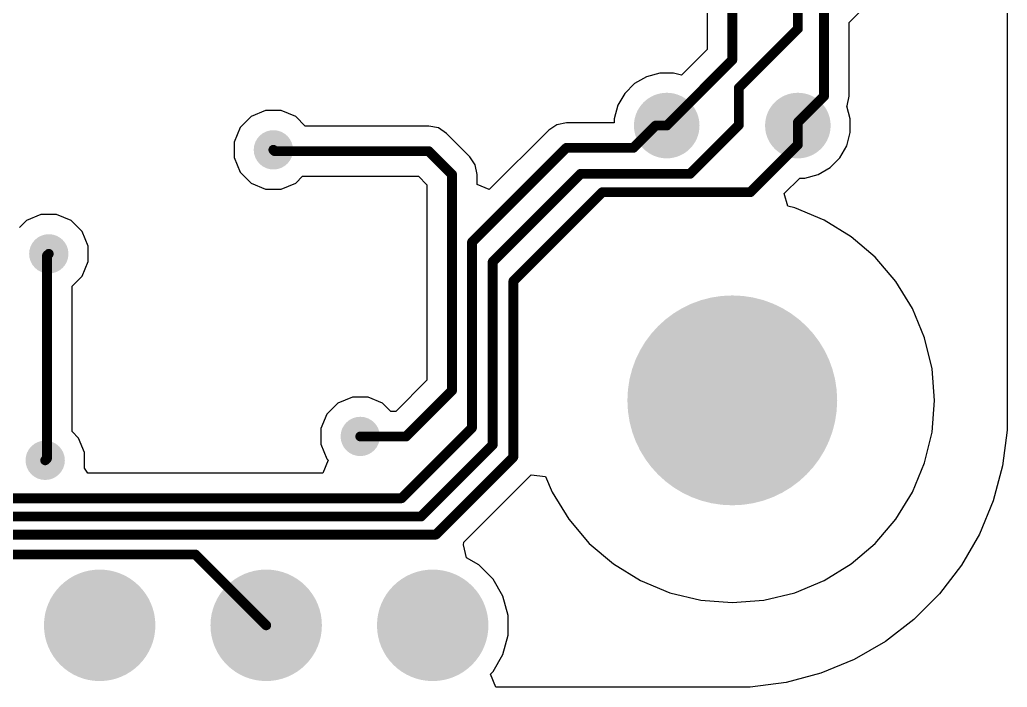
# Model space of a CAD drawing. Header units: inches. Extents: x 0.3 to 40.7, y 0.3 to 25.1.
# Drawn here: x 25.63 to 40.69, y 0.31 to 10.48 of the extents above; entities that cross this region are included whole.
import ezdxf

# ---------------------------------------------------------------- set-up
doc = ezdxf.new("R2010")
doc.units = ezdxf.units.IN
for name, color, linetype in [('BOTTOM', 5, 'Continuous'), ('Pad Holes', 156, 'Continuous'), ('Via Holes', 16, 'Continuous')]:
    doc.layers.add(name, color=color, linetype=linetype)

# ---------------------------------------------------------------- blocks, each defined once
blk = doc.blocks.new('TP_1_00MM_B_3485')
at = {"layer": 'BOTTOM'}
h = blk.add_hatch(color=5, dxfattribs=at)
edge = h.paths.add_edge_path()
edge.add_arc((0, 0), 0.5, 0, 360)
blk = doc.blocks.new('TP_1_00MM_B_3492')
at = {"layer": 'BOTTOM'}
h = blk.add_hatch(color=5, dxfattribs=at)
edge = h.paths.add_edge_path()
edge.add_arc((0, 0), 0.5, 0, 360)
blk = doc.blocks.new('PIN_HEADER_2_54___VERT__1_10POS_3520')
at = {"layer": 'BOTTOM'}
h = blk.add_hatch(color=5, dxfattribs=at)
edge = h.paths.add_edge_path()
edge.add_arc((6.35, 0), 0.85, 0, 360)
h = blk.add_hatch(color=5, dxfattribs=at)
edge = h.paths.add_edge_path()
edge.add_arc((8.89, 0), 0.85, 0, 360)
h = blk.add_hatch(color=5, dxfattribs=at)
edge = h.paths.add_edge_path()
edge.add_arc((11.43, 0), 0.85, 0, 360)
at = {"layer": 'Pad Holes'}
h = blk.add_hatch(color=7, dxfattribs=at)
edge = h.paths.add_edge_path()
edge.add_arc((6.35, 0), 0.5, 0, 360)
h = blk.add_hatch(color=7, dxfattribs=at)
edge = h.paths.add_edge_path()
edge.add_arc((8.89, 0), 0.5, 0, 360)
h = blk.add_hatch(color=7, dxfattribs=at)
edge = h.paths.add_edge_path()
edge.add_arc((11.43, 0), 0.5, 0, 360)

msp = doc.modelspace()

# ---------------------------------------------------------------- hatches: boundary and pattern name
at = {"layer": 'BOTTOM'}
h = msp.add_hatch(color=5, dxfattribs=at)
edge = h.paths.add_edge_path()
edge.add_arc((29.5, 8.5), 0.3, 0, 360)
h = msp.add_hatch(color=5, dxfattribs=at)
edge = h.paths.add_edge_path()
edge.add_arc((26.074, 6.914), 0.3, 0, 360)
h = msp.add_hatch(color=5, dxfattribs=at)
edge = h.paths.add_edge_path()
edge.add_arc((36.5, 4.68), 1.5, 0, 360)
h = msp.add_hatch(color=5, dxfattribs=at)
edge = h.paths.add_edge_path()
edge.add_arc((30.825, 4.13), 0.3, 0, 360)
h = msp.add_hatch(color=5, dxfattribs=at)
edge = h.paths.add_edge_path()
edge.add_arc((26.019, 3.766), 0.3, 0, 360)
at = {"layer": 'Pad Holes'}
h = msp.add_hatch(color=7, dxfattribs=at)
edge = h.paths.add_edge_path()
edge.add_arc((36.5, 4.68), 1.6, 0, 360)
at = {"layer": 'Via Holes'}
h = msp.add_hatch(color=7, dxfattribs=at)
edge = h.paths.add_edge_path()
edge.add_arc((29.5, 8.5), 0.15, 0, 360)
h = msp.add_hatch(color=7, dxfattribs=at)
edge = h.paths.add_edge_path()
edge.add_arc((26.074, 6.914), 0.15, 0, 360)
h = msp.add_hatch(color=7, dxfattribs=at)
edge = h.paths.add_edge_path()
edge.add_arc((30.825, 4.13), 0.15, 0, 360)
h = msp.add_hatch(color=7, dxfattribs=at)
edge = h.paths.add_edge_path()
edge.add_arc((26.019, 3.766), 0.15, 0, 360)

# ---------------------------------------------------------------- linework, layer by layer
at = {"layer": 'BOTTOM'}
for p, q in [((40.694, 20.86), (40.694, 4.5)), ((38.282, 10.442), (38.67, 10.83)), ((36.118, 10.631), (36.118, 10.028)), ((38.282, 9.319), (38.282, 10.442)), ((36.118, 10.028), (35.727, 9.637)), ((35.395, 9.67), (35.191, 9.615)), ((35.605, 9.67), (35.395, 9.67)), ((35.727, 9.637), (35.605, 9.67)), ((35.009, 9.51), (34.86, 9.361)), ((35.191, 9.615), (35.009, 9.51)), ((34.86, 9.361), (34.755, 9.179)), ((38.253, 9.172), (38.282, 9.319)), ((29.381, 9.1), (29.16, 9.009)), ((29.619, 9.1), (29.381, 9.1)), ((29.84, 9.009), (29.619, 9.1)), ((34.755, 9.179), (34.7, 8.975)), ((38.249, 9.166), (38.253, 9.172)), ((38.3, 8.975), (38.249, 9.166)), ((29.16, 9.009), (28.991, 8.84)), ((29.986, 8.862), (29.84, 9.009)), ((33.969, 8.912), (33.823, 8.883)), ((34.7, 8.912), (33.969, 8.912)), ((34.7, 8.975), (34.7, 8.912)), ((38.3, 8.765), (38.3, 8.975)), ((28.991, 8.84), (28.9, 8.619)), ((31.87, 8.862), (29.986, 8.862)), ((32.016, 8.833), (31.87, 8.862)), ((32.14, 8.75), (32.016, 8.833)), ((32.495, 8.395), (32.14, 8.75)), ((33.699, 8.8), (32.792, 7.894)), ((33.823, 8.883), (33.699, 8.8)), ((38.246, 8.561), (38.3, 8.765)), ((28.9, 8.619), (28.9, 8.381)), ((38.14, 8.379), (38.246, 8.561)), ((28.9, 8.381), (28.991, 8.16)), ((32.578, 8.271), (32.495, 8.395)), ((37.991, 8.23), (38.14, 8.379)), ((28.991, 8.16), (29.16, 7.991)), ((32.607, 8.125), (32.578, 8.271)), ((37.809, 8.125), (37.991, 8.23)), ((29.16, 7.991), (29.381, 7.9)), ((29.619, 7.9), (29.84, 7.991)), ((29.84, 7.991), (29.946, 8.098)), ((29.946, 8.098), (31.712, 8.098)), ((31.712, 8.098), (31.843, 7.967)), ((32.607, 7.97), (32.607, 8.125)), ((37.292, 7.832), (37.531, 8.07)), ((37.531, 8.07), (37.605, 8.07)), ((37.605, 8.07), (37.809, 8.125)), ((29.381, 7.9), (29.619, 7.9)), ((31.843, 7.967), (31.843, 4.988)), ((32.792, 7.894), (32.607, 7.97)), ((37.347, 7.639), (37.292, 7.832)), ((37.453, 7.614), (37.347, 7.639)), ((37.9, 7.428), (37.453, 7.614)), ((25.734, 7.423), (25.627, 7.316)), ((25.955, 7.514), (25.734, 7.423)), ((26.193, 7.514), (25.955, 7.514)), ((26.414, 7.423), (26.193, 7.514)), ((26.583, 7.254), (26.414, 7.423)), ((38.313, 7.175), (37.9, 7.428)), ((26.674, 7.033), (26.583, 7.254)), ((38.681, 6.861), (38.313, 7.175)), ((26.674, 6.795), (26.674, 7.033)), ((26.583, 6.574), (26.674, 6.795)), ((38.995, 6.493), (38.681, 6.861)), ((26.429, 6.42), (26.583, 6.574)), ((39.248, 6.08), (38.995, 6.493)), ((26.429, 4.205), (26.429, 6.42)), ((39.434, 5.633), (39.248, 6.08)), ((39.547, 5.163), (39.434, 5.633)), ((39.585, 4.68), (39.547, 5.163)), ((31.843, 4.988), (31.367, 4.512)), ((30.706, 4.73), (30.485, 4.639)), ((30.944, 4.73), (30.706, 4.73)), ((31.165, 4.639), (30.944, 4.73)), ((39.547, 4.197), (39.585, 4.68)), ((30.485, 4.639), (30.316, 4.47)), ((31.291, 4.512), (31.165, 4.639)), ((30.316, 4.47), (30.225, 4.249)), ((31.367, 4.512), (31.291, 4.512)), ((40.694, 4.5), (40.694, 4.225)), ((30.225, 4.249), (30.225, 4.011)), ((40.694, 4.225), (40.622, 3.68)), ((26.528, 4.106), (26.429, 4.205)), ((26.619, 3.885), (26.528, 4.106)), ((39.434, 3.727), (39.547, 4.197)), ((30.225, 4.011), (30.316, 3.79)), ((26.619, 3.647), (26.619, 3.885)), ((30.337, 3.769), (30.254, 3.569)), ((30.316, 3.79), (30.337, 3.769)), ((26.671, 3.569), (26.619, 3.647)), ((39.248, 3.28), (39.434, 3.727)), ((40.622, 3.68), (40.48, 3.149)), ((30.254, 3.569), (26.671, 3.569)), ((32.406, 2.52), (33.431, 3.545)), ((33.431, 3.545), (33.653, 3.518)), ((33.653, 3.518), (33.752, 3.28)), ((33.752, 3.28), (34.005, 2.867)), ((38.995, 2.867), (39.248, 3.28)), ((40.48, 3.149), (40.27, 2.641)), ((34.005, 2.867), (34.319, 2.499)), ((38.681, 2.499), (38.995, 2.867)), ((40.27, 2.641), (39.995, 2.165)), ((32.399, 2.476), (32.406, 2.52)), ((32.448, 2.279), (32.399, 2.476)), ((34.319, 2.499), (34.687, 2.185)), ((38.313, 2.185), (38.681, 2.499)), ((32.636, 2.17), (32.448, 2.279)), ((32.85, 1.956), (32.636, 2.17)), ((34.687, 2.185), (35.1, 1.932)), ((37.9, 1.932), (38.313, 2.185)), ((39.995, 2.165), (39.66, 1.729)), ((33.002, 1.694), (32.85, 1.956)), ((35.1, 1.932), (35.547, 1.746)), ((37.453, 1.746), (37.9, 1.932)), ((33.08, 1.401), (33.002, 1.694)), ((35.547, 1.746), (36.018, 1.633)), ((36.983, 1.633), (37.453, 1.746)), ((39.66, 1.729), (39.271, 1.34)), ((36.018, 1.633), (36.5, 1.596)), ((36.5, 1.596), (36.983, 1.633)), ((33.08, 1.099), (33.08, 1.401)), ((39.271, 1.34), (38.835, 1.005)), ((33.002, 0.806), (33.08, 1.099)), ((38.835, 1.005), (38.359, 0.73)), ((32.85, 0.544), (33.002, 0.806)), ((38.359, 0.73), (37.851, 0.52)), ((32.812, 0.506), (32.85, 0.544)), ((32.895, 0.306), (32.812, 0.506)), ((37.851, 0.52), (37.32, 0.378)), ((36.5, 0.306), (32.895, 0.306)), ((36.775, 0.306), (36.5, 0.306)), ((37.32, 0.378), (36.775, 0.306))]:
    msp.add_line(p, q, dxfattribs=at)
at = {"layer": 'BOTTOM', "const_width": 0.15}
for points in [[(36.5, 9.87), (36.5, 12.103)], [(37.5, 10.345), (37.5, 11.41)], [(37.9, 9.319), (37.9, 10.6)], [(36.6, 9.445), (37.5, 10.345)], [(35.5, 8.87), (36.5, 9.87)], [(36.6, 8.88), (36.6, 9.445)], [(37.5, 8.919), (37.9, 9.319)], [(34.991, 8.53), (35.331, 8.87)], [(35.331, 8.87), (35.5, 8.87)], [(35.854, 8.134), (36.6, 8.88)], [(37.5, 8.58), (37.5, 8.919)], [(32.53, 7.091), (33.969, 8.53)], [(33.969, 8.53), (34.991, 8.53)], [(36.774, 7.854), (37.5, 8.58)], [(29.5, 8.5), (29.52, 8.48)], [(29.52, 8.48), (31.87, 8.48)], [(31.87, 8.48), (32.225, 8.125)], [(32.225, 4.83), (32.225, 8.125)], [(32.845, 6.794), (34.186, 8.134)], [(34.186, 8.134), (35.854, 8.134)], [(33.161, 6.497), (34.518, 7.854)], [(34.518, 7.854), (36.774, 7.854)], [(32.53, 4.261), (32.53, 7.091)], [(26.046, 6.887), (26.074, 6.914)], [(26.046, 3.793), (26.046, 6.887)], [(32.845, 4.001), (32.845, 6.794)], [(33.161, 3.816), (33.161, 6.497)], [(31.525, 4.13), (32.225, 4.83)], [(31.456, 3.187), (32.53, 4.261)], [(30.825, 4.13), (31.525, 4.13)], [(31.754, 2.91), (32.845, 4.001)], [(26.019, 3.766), (26.046, 3.793)], [(31.978, 2.633), (33.161, 3.816)], [(23.661, 3.187), (31.456, 3.187)], [(23.547, 2.91), (31.754, 2.91)], [(23.432, 2.633), (31.978, 2.633)], [(23.025, 2.33), (28.31, 2.33)], [(28.31, 2.33), (29.39, 1.25)]]:
    msp.add_lwpolyline(points, dxfattribs=at)
at = {"layer": 'BOTTOM', "const_width": 0.075}
for points in [[(37.463, 10.345, 1), (37.538, 10.345, 1)], [(37.463, 10.345, 1), (37.538, 10.345, 1)], [(36.463, 9.87, 1), (36.538, 9.87, 1)], [(36.463, 9.87, 1), (36.538, 9.87, 1)], [(36.563, 9.445, 1), (36.638, 9.445, 1)], [(36.563, 9.445, 1), (36.638, 9.445, 1)], [(37.862, 9.319, 1), (37.938, 9.319, 1)], [(37.862, 9.319, 1), (37.938, 9.319, 1)], [(35.294, 8.87, 1), (35.369, 8.87, 1)], [(35.294, 8.87, 1), (35.369, 8.87, 1)], [(35.463, 8.87, 1), (35.538, 8.87, 1)], [(35.463, 8.87, 1), (35.538, 8.87, 1)], [(36.563, 8.88, 1), (36.638, 8.88, 1)], [(36.563, 8.88, 1), (36.638, 8.88, 1)], [(37.463, 8.919, 1), (37.538, 8.919, 1)], [(37.463, 8.919, 1), (37.538, 8.919, 1)], [(33.932, 8.53, 1), (34.007, 8.53, 1)], [(33.932, 8.53, 1), (34.007, 8.53, 1)], [(34.954, 8.53, 1), (35.029, 8.53, 1)], [(34.954, 8.53, 1), (35.029, 8.53, 1)], [(37.463, 8.58, 1), (37.538, 8.58, 1)], [(37.463, 8.58, 1), (37.538, 8.58, 1)], [(29.462, 8.5, 1), (29.537, 8.5, 1)], [(29.482, 8.48, 1), (29.557, 8.48, 1)], [(29.482, 8.48, 1), (29.557, 8.48, 1)], [(31.832, 8.48, 1), (31.907, 8.48, 1)], [(31.832, 8.48, 1), (31.907, 8.48, 1)], [(32.188, 8.125, 1), (32.263, 8.125, 1)], [(32.188, 8.125, 1), (32.263, 8.125, 1)], [(34.148, 8.134, 1), (34.223, 8.134, 1)], [(34.148, 8.134, 1), (34.223, 8.134, 1)], [(35.817, 8.134, 1), (35.892, 8.134, 1)], [(35.817, 8.134, 1), (35.892, 8.134, 1)], [(34.481, 7.854, 1), (34.556, 7.854, 1)], [(34.481, 7.854, 1), (34.556, 7.854, 1)], [(36.737, 7.854, 1), (36.812, 7.854, 1)], [(36.737, 7.854, 1), (36.812, 7.854, 1)], [(32.492, 7.091, 1), (32.567, 7.091, 1)], [(32.492, 7.091, 1), (32.567, 7.091, 1)], [(26.009, 6.887, 1), (26.084, 6.887, 1)], [(26.009, 6.887, 1), (26.084, 6.887, 1)], [(26.036, 6.914, 1), (26.111, 6.914, 1)], [(32.808, 6.794, 1), (32.883, 6.794, 1)], [(32.808, 6.794, 1), (32.883, 6.794, 1)], [(33.123, 6.497, 1), (33.198, 6.497, 1)], [(33.123, 6.497, 1), (33.198, 6.497, 1)], [(32.188, 4.83, 1), (32.263, 4.83, 1)], [(32.188, 4.83, 1), (32.263, 4.83, 1)], [(32.492, 4.261, 1), (32.567, 4.261, 1)], [(32.492, 4.261, 1), (32.567, 4.261, 1)], [(30.788, 4.13, 1), (30.863, 4.13, 1)], [(31.488, 4.13, 1), (31.563, 4.13, 1)], [(31.488, 4.13, 1), (31.563, 4.13, 1)], [(32.808, 4.001, 1), (32.883, 4.001, 1)], [(32.808, 4.001, 1), (32.883, 4.001, 1)], [(25.982, 3.766, 1), (26.057, 3.766, 1)], [(26.009, 3.793, 1), (26.084, 3.793, 1)], [(26.009, 3.793, 1), (26.084, 3.793, 1)], [(33.123, 3.816, 1), (33.198, 3.816, 1)], [(33.123, 3.816, 1), (33.198, 3.816, 1)], [(31.418, 3.187, 1), (31.493, 3.187, 1)], [(31.418, 3.187, 1), (31.493, 3.187, 1)], [(31.716, 2.91, 1), (31.791, 2.91, 1)], [(31.716, 2.91, 1), (31.791, 2.91, 1)], [(31.94, 2.633, 1), (32.015, 2.633, 1)], [(31.94, 2.633, 1), (32.015, 2.633, 1)], [(28.273, 2.33, 1), (28.348, 2.33, 1)], [(28.273, 2.33, 1), (28.348, 2.33, 1)], [(29.353, 1.25, 1), (29.428, 1.25, 1)]]:
    msp.add_lwpolyline(points, format="xyb", close=True, dxfattribs=at)

# ---------------------------------------------------------------- block references
at = {"rotation": 180}
for name, p in [('TP_1_00MM_B_3485', (35.5, 8.87)), ('TP_1_00MM_B_3492', (37.5, 8.87))]:
    msp.add_blockref(name, p, dxfattribs=at)
msp.add_blockref('PIN_HEADER_2_54___VERT__1_10POS_3520', (20.5, 1.25))

doc.saveas('drawing.dxf')
